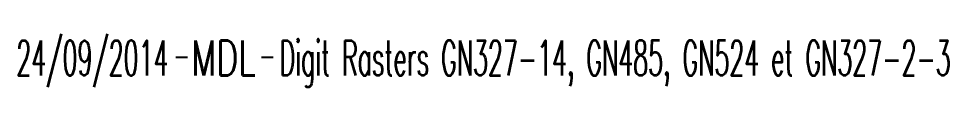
# Model space of a CAD drawing. Header units: millimetres. Extents: x 101000 to 102000, y 121011 to 122007.
# Drawn here: x 101941.89 to 101982.01, y 121514.82 to 121517.1 of the extents above; entities that cross this region are included whole.
import ezdxf
from ezdxf.enums import TextEntityAlignment as Align

# ---------------------------------------------------------------- set-up
doc = ezdxf.new("R2010")
doc.units = ezdxf.units.MM
doc.layers.get('0').update_dxf_attribs({"linetype": 'CONTINUOUS'})
doc.layers.add('L_150', color=1, linetype='CONTINUOUS')
doc.styles.get("Standard").update_dxf_attribs({"font": 'romans.shx', "width": 0.85})

# ---------------------------------------------------------------- blocks, each defined once
blk = doc.blocks.new('GIS_MODF')
at = {"color": 0, "linetype": 'Continuous', "flags": 128}
for points in [[(-2.176, -0.014), (-1.676, -0.014)], [(1.519, -0.014), (2.019, -0.014)]]:
    blk.add_lwpolyline(points, dxfattribs=at)
at = {"color": 0, "linetype": 'Continuous', "width": 0.5}
blk.add_attdef('DATE', text='', height=1.5, dxfattribs=at).set_placement((-2.502, -0.798), align=Align.RIGHT)
at = {"color": 0, "linetype": 'Continuous', "width": 1.771291}
blk.add_attdef('USER', text='', height=1.5, dxfattribs=at).set_placement((-1.507, -0.798), (1.276, -0.798), align=Align.FIT)
at = {"color": 0, "linetype": 'Continuous', "width": 0.5}
blk.add_attdef('DESC', (2.289, -0.798), '', height=1.5, dxfattribs=at)

msp = doc.modelspace()

# ---------------------------------------------------------------- block references
at = {"layer": 'L_150', "linetype": 'Continuous'}
ref = msp.add_blockref('GIS_MODF', (101950.856, 121516.116), dxfattribs=at)
ref.add_attrib('DATE', '24/09/2014', dxfattribs={"layer": '0', "color": 0, "linetype": 'Continuous', "height": 1.5, "width": 0.5}).set_placement((101948.354, 121515.318), align=Align.RIGHT)
ref.add_attrib('USER', 'MDL', dxfattribs={"layer": '0', "color": 0, "linetype": 'Continuous', "height": 1.5, "width": 0.638826}).set_placement((101949.349, 121515.318), (101952.133, 121515.318), align=Align.FIT)
ref.add_attrib('DESC', 'Digit Rasters GN327-14, GN485, GN524 et GN327-2-3', (101953.145, 121515.318), dxfattribs={"layer": '0', "color": 0, "linetype": 'Continuous', "height": 1.5, "width": 0.5})

doc.saveas('drawing.dxf')
